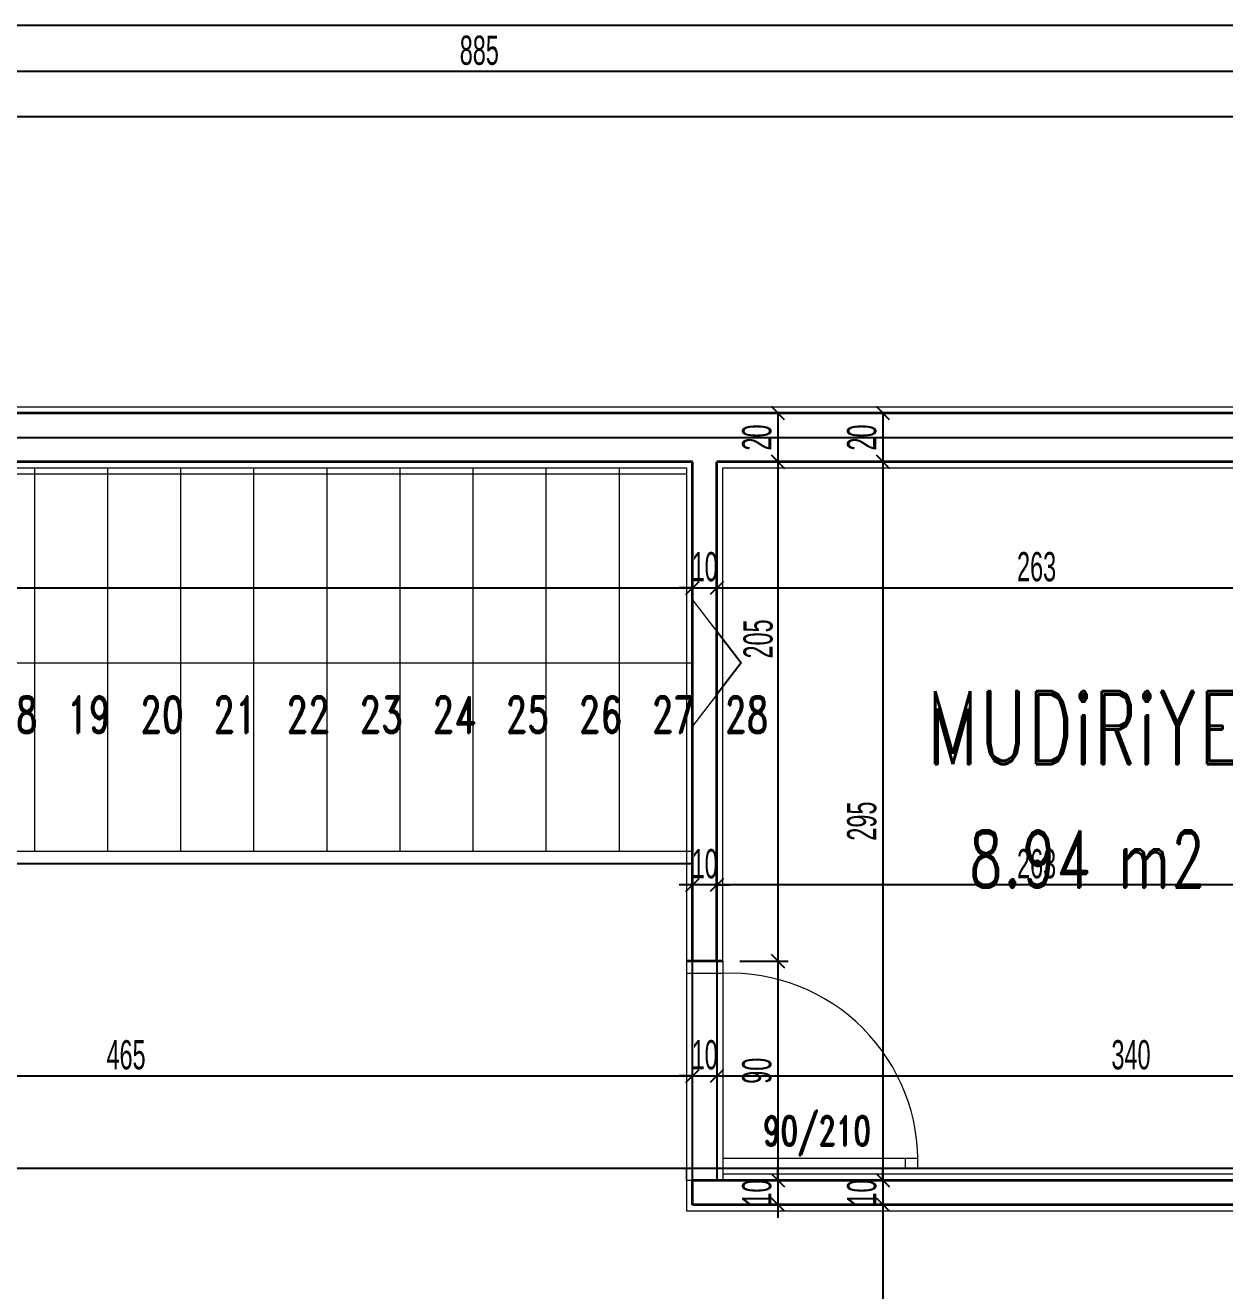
# Model space of a CAD drawing. Header units: inches. Extents: x -7543 to -822, y 102837 to 190349.
# Drawn here: x -835.7197 to -835.6212, y 102837.1156 to 102837.2195 of the extents above; entities that cross this region are included whole.
import ezdxf

# ---------------------------------------------------------------- set-up
doc = ezdxf.new("R2010")
doc.units = ezdxf.units.IN
doc.header["$MEASUREMENT"] = 0
doc.linetypes.add('__ZG_T_P__9', pattern=[22, 1, -10, 1, -10])
doc.linetypes.add('DASHDOTX2', pattern=[2, 1, -0.5, 0, -0.5])
doc.layers.get('0').update_dxf_attribs({"lineweight": 25})
doc.layers.get('Defpoints').update_dxf_attribs({"lineweight": 25})
for name, color, linetype, lineweight in [('AKS', 1, 'Continuous', 25), ('ICOL', 55, 'Continuous', 25), ('SIVA', 150, 'Continuous', 15), ('YAZI', 7, 'Continuous', 25)]:
    doc.layers.add(name, color=color, linetype=linetype, lineweight=lineweight)
for name, color, linetype, lineweight, true_color in [('DUVAR', 7, 'Continuous', 35, 0xfc4642), ('KAPI', 7, 'Continuous', 18, 0xffb360), ('MERDİVEN', 7, 'Continuous', 20, 0x16c244)]:
    doc.layers.add(name, color=color, linetype=linetype, lineweight=lineweight, true_color=true_color)
doc.styles.add('OLCU', font='tromand.shx', dxfattribs={"width": 0.6, "height": 12})
doc.styles.add('st1', font='romandtw.shx', dxfattribs={"width": 0.7, "height": 40})

# ---------------------------------------------------------------- blocks, each defined once
blk = doc.blocks.new('_Oblique')
at = {"color": 0, "linetype": 'ByBlock', "lineweight": -2}
blk.add_line((-0.5, -0.5), (0.5, 0.5), dxfattribs=at)

msp = doc.modelspace()

# ---------------------------------------------------------------- linework, layer by layer
at = {"layer": 'AKS', "linetype": 'DASHDOTX2', "ltscale": 10}
for p, q in [((-836.0219041693523, 102837.1856850246), (-835.5878919987521, 102837.1856850246)), ((-836.0219041693523, 102837.1256839999), (-835.5888919987517, 102837.1256839999))]:
    msp.add_line(p, q, dxfattribs=at)
at = {"layer": 'Defpoints', "color": 6}
msp.add_line((-835.9513923788185, 102837.1876841657), (-835.2363920333095, 102837.1876841657), dxfattribs=at)
at = {"layer": 'Defpoints', "color": 3}
for p, q in [((-835.6103919987515, 102837.1836840731), (-835.6628920026822, 102837.1836843059)), ((-835.6628920026822, 102837.1836843059), (-835.6628920026822, 102837.1697829868)), ((-835.6628920026822, 102837.1697829868), (-835.6608919948231, 102837.1671849004)), ((-835.6608919948231, 102837.1671849004), (-835.6628920026822, 102837.164586814)), ((-835.6628920026822, 102837.164586814), (-835.6628920026822, 102837.1426839999)), ((-835.6648920026821, 102837.1506847762), (-835.7432429912112, 102837.1506847762)), ((-835.6648920026821, 102837.1426839999), (-835.6648920026821, 102837.1506847762)), ((-835.6648920026821, 102837.1246839998), (-835.6648920026821, 102837.1426839999)), ((-835.6628920026822, 102837.1426839999), (-835.6628920026822, 102837.1246839998)), ((-835.6648920026821, 102837.1226839999), (-835.6648920026821, 102837.1246839998)), ((-835.6628920026822, 102837.1246839998), (-835.5988919987517, 102837.1246839998)), ((-835.5988919987515, 102837.1226839999), (-835.6648920026821, 102837.1226839999))]:
    msp.add_line(p, q, dxfattribs=at)
at = {"layer": 'Defpoints'}
for p, q in [((-835.6648920026821, 102837.1246839998), (-835.6648920026821, 102837.1426839999)), ((-835.6628920026822, 102837.1426839999), (-835.6628920026822, 102837.1246839998))]:
    msp.add_line(p, q, dxfattribs=at)
at = {"layer": 'DUVAR'}
for p, q in [((-835.5988919987515, 102837.187684022), (-835.7578919987518, 102837.1876847274)), ((-835.6648920026821, 102837.1836843148), (-835.7578919987518, 102837.1836847274)), ((-835.6648920026821, 102837.1426839999), (-835.6648920026821, 102837.1836843148)), ((-835.6103919987515, 102837.1836840731), (-835.6628920026822, 102837.1836843059)), ((-835.6628920026822, 102837.1426839999), (-835.6628920026822, 102837.1836843059)), ((-835.6623920026822, 102837.1426839999), (-835.6653920026822, 102837.1426839999)), ((-835.5988919987515, 102837.1246839998), (-835.6648920026821, 102837.1246839998)), ((-835.6648920026821, 102837.1226839999), (-835.6648920026821, 102837.1246839998)), ((-835.5988919987515, 102837.1226839999), (-835.6648920026821, 102837.1226839999))]:
    msp.add_line(p, q, dxfattribs=at)
at = {"layer": 'ICOL'}
for p, q in [((-835.9792359987517, 102837.2195339893), (-835.2085479987518, 102837.2195339893)), ((-835.5940479987518, 102837.2157433081), (-835.7707359987518, 102837.2157433081)), ((-835.2065479987515, 102837.2120293807), (-835.9812359641934, 102837.2120293807)), ((-835.6578710158274, 102837.1876842916), (-835.6578710158274, 102837.1836842916)), ((-835.6492565607459, 102837.1876841814), (-835.6492565607459, 102837.1836841813)), ((-835.6578710158274, 102837.1836842916), (-835.6578710158274, 102837.1426839999)), ((-835.6492565607459, 102837.1836841813), (-835.6492565607459, 102837.1246839998)), ((-835.825891999256, 102837.1733345444), (-835.6648920026821, 102837.1733345444)), ((-835.6648920026821, 102837.1733345444), (-835.6659720026821, 102837.1733345444)), ((-835.6648920026821, 102837.1733345444), (-835.6628920026822, 102837.1733345444)), ((-835.6628920026822, 102837.1733345444), (-835.6103919987515, 102837.1733345444)), ((-835.6628920026822, 102837.1733345444), (-835.6618120026822, 102837.1733345444)), ((-835.6648920026821, 102837.1489429861), (-835.6659720026821, 102837.1489429861)), ((-835.6628920026822, 102837.1489429861), (-835.6648920026821, 102837.1489429861)), ((-835.6628920026822, 102837.1489429861), (-835.6618120026822, 102837.1489429861)), ((-835.6103919987515, 102837.1489429861), (-835.6628920026822, 102837.1489429861)), ((-835.6578710158274, 102837.1426839999), (-835.6578710158274, 102837.1246839998)), ((-835.7578919987518, 102837.1332552481), (-835.6648920026821, 102837.1332552481)), ((-835.6648920026821, 102837.1332552481), (-835.6659720026821, 102837.1332552481)), ((-835.6648920026821, 102837.1332552481), (-835.6628920026822, 102837.1332552481)), ((-835.6628920026822, 102837.1332552481), (-835.5948919987515, 102837.1332552481)), ((-835.6628920026822, 102837.1332552481), (-835.6618120026822, 102837.1332552481)), ((-835.6578710158274, 102837.1246839998), (-835.6578710158274, 102837.1257639999)), ((-835.6492565607459, 102837.1246839998), (-835.6492565607459, 102837.1257639999)), ((-835.6578710158274, 102837.1246839998), (-835.6578710158274, 102837.1226839999)), ((-835.6492565607459, 102837.1246839998), (-835.6492565607459, 102837.1226839999)), ((-835.6578710158274, 102837.1226839999), (-835.6578710158274, 102837.1216039999)), ((-835.6492565607459, 102837.1226839999), (-835.6492565607459, 102837.0736850246)), ((-835.6492565607459, 102837.1226839999), (-835.6492565607459, 102837.1216039999))]:
    msp.add_line(p, q, dxfattribs=at)
at = {"layer": 'ICOL', "color": 53}
for p, q in [((-835.6572540406754, 102837.1876842916), (-835.6570310158273, 102837.1876842916)), ((-835.6372057043352, 102837.1876841814), (-835.6500965607459, 102837.1876841814)), ((-835.6572540584199, 102837.1836842916), (-835.6570310158273, 102837.1836842916)), ((-835.6572540584199, 102837.1836842916), (-835.6570310158273, 102837.1836842916)), ((-835.6372057220798, 102837.1836841813), (-835.6500965607459, 102837.1836841813)), ((-835.6372057220798, 102837.1836841813), (-835.6500965607459, 102837.1836841813)), ((-835.6648920026821, 102837.1720281851), (-835.6648920026821, 102837.1724945444)), ((-835.6648920026821, 102837.1720281851), (-835.6648920026821, 102837.1724945444)), ((-835.6628920026822, 102837.1721870685), (-835.6628920026822, 102837.1724945444)), ((-835.6628920026822, 102837.1721870685), (-835.6628920026822, 102837.1724945444)), ((-835.6648920026821, 102837.1498154714), (-835.6648920026821, 102837.1497829861)), ((-835.6628920026822, 102837.1496249799), (-835.6628920026822, 102837.1497829861)), ((-835.6628920026822, 102837.1496249799), (-835.6628920026822, 102837.1497829861)), ((-835.6610122594758, 102837.1426839999), (-835.6570310158273, 102837.1426839999)), ((-835.6610122594758, 102837.1426839999), (-835.6570310158273, 102837.1426839999)), ((-835.6628920026822, 102837.1402839998), (-835.6628920026822, 102837.1324152481)), ((-835.6628920026822, 102837.1402839998), (-835.6628920026822, 102837.1324152481)), ((-835.6648920026821, 102837.1270839999), (-835.6648920026821, 102837.1340952481)), ((-835.6648920026821, 102837.1270839999), (-835.6648920026821, 102837.1340952481)), ((-835.6586611397331, 102837.1246839998), (-835.6587110158274, 102837.1246839998)), ((-835.6586611397331, 102837.1246839998), (-835.6587110158274, 102837.1246839998)), ((-835.6487540860661, 102837.1246839998), (-835.6500965607459, 102837.1246839998)), ((-835.6487540860661, 102837.1246839998), (-835.6500965607459, 102837.1246839998)), ((-835.6589666633836, 102837.1226839999), (-835.6587110158274, 102837.1226839999)), ((-835.6489607638297, 102837.1226839999), (-835.6500965607459, 102837.1226839999)), ((-835.6489607638297, 102837.1226839999), (-835.6500965607459, 102837.1226839999))]:
    msp.add_line(p, q, dxfattribs=at)
at = {"layer": 'KAPI'}
for p, q in [((-835.6653920026822, 102837.1426839999), (-835.6653920026822, 102837.1416839999)), ((-835.6623920026822, 102837.1426839999), (-835.6623920026822, 102837.1416839999)), ((-835.6623920026822, 102837.1416839999), (-835.6653920026822, 102837.1416839999)), ((-835.6653920026822, 102837.1416839999), (-835.6653920026821, 102837.1256839999)), ((-835.6623920026822, 102837.1416839999), (-835.6623920026822, 102837.1264839999)), ((-835.6463920026821, 102837.1264839999), (-835.6623920026822, 102837.1264839999)), ((-835.6623920026822, 102837.1264839999), (-835.6623920026822, 102837.1246839998)), ((-835.6473920026822, 102837.1256839999), (-835.6473920026822, 102837.1264839999)), ((-835.6463920026822, 102837.1256839999), (-835.6463920026821, 102837.1264839999)), ((-835.6653920026821, 102837.1246839998), (-835.6653920026821, 102837.1256839999)), ((-835.6653920026821, 102837.1256839999), (-835.6623920026822, 102837.1256839999)), ((-835.6653920026821, 102837.1256839999), (-835.6653920026821, 102837.1246839998)), ((-835.6623920026822, 102837.1256839999), (-835.6463920026822, 102837.1256839999))]:
    msp.add_line(p, q, dxfattribs=at)
msp.add_arc((-835.6618244419429, 102837.1262515606), 0.01544287236015674, 357.8937750887074, 92.1062247526518, dxfattribs=at)
at = {"layer": 'MERDİVEN', "linetype": '__ZG_T_P__9', "lineweight": 15}
for p, q in [((-835.7188919948231, 102837.1836845544), (-835.7188919948231, 102837.1836850246)), ((-835.7128919948232, 102837.1836845278), (-835.7128919948232, 102837.1836850246)), ((-835.7068919948232, 102837.1836845011), (-835.7068919948232, 102837.1836850246)), ((-835.7008919948232, 102837.1836844745), (-835.7008919948232, 102837.1836850246)), ((-835.6948919948231, 102837.1836844479), (-835.6948919948231, 102837.1836850246)), ((-835.6888919948232, 102837.1836844213), (-835.6888919948232, 102837.1836850246)), ((-835.6828919948232, 102837.1836843947), (-835.6828919948232, 102837.1836850246)), ((-835.6768919948232, 102837.1836843681), (-835.6768919948231, 102837.1836850246)), ((-835.6708919948231, 102837.1836843414), (-835.6708919948231, 102837.1836850246)), ((-835.6653920026821, 102837.1826850246), (-835.7247676391702, 102837.1826850246)), ((-835.7188919948231, 102837.1516847762), (-835.7188919948233, 102837.1831845544)), ((-835.7128919948232, 102837.1516847762), (-835.7128919948232, 102837.1831845277)), ((-835.7068919948232, 102837.1516847762), (-835.7068919948232, 102837.1831845011)), ((-835.7008919948232, 102837.1516847762), (-835.7008919948232, 102837.1831844745)), ((-835.6948919948231, 102837.1516847762), (-835.6948919948231, 102837.1831844479)), ((-835.6888919948232, 102837.1516847762), (-835.6888919948232, 102837.1831844213)), ((-835.6828919948232, 102837.1516847762), (-835.6828919948232, 102837.1831843947)), ((-835.6768919948231, 102837.1516847762), (-835.6768919948232, 102837.1831843681)), ((-835.6708919948231, 102837.1516847762), (-835.6708919948231, 102837.1831843414)), ((-835.7368919948232, 102837.1671849004), (-835.6648919948232, 102837.1671849004)), ((-835.6648919948232, 102837.1516847762), (-835.742665640942, 102837.1516847762)), ((-835.6648919948232, 102837.1506847762), (-835.7432429912112, 102837.1506847762))]:
    msp.add_line(p, q, dxfattribs=at)
at = {"layer": 'MERDİVEN', "linetype": 'ByBlock', "lineweight": 15}
for p, q in [((-835.6608919948231, 102837.1671849004), (-835.6648919948232, 102837.1723810528)), ((-835.6648919948232, 102837.161988748), (-835.6648919948232, 102837.1723810528)), ((-835.6608919948231, 102837.1671849004), (-835.6648919948232, 102837.161988748))]:
    msp.add_line(p, q, dxfattribs=at)
at = {"layer": 'SIVA'}
for p, q in [((-835.5883919987591, 102837.188184022), (-835.7682919987517, 102837.188184022)), ((-835.7573919987518, 102837.1831847252), (-835.6653920026821, 102837.183184317)), ((-835.6653920026821, 102837.183184317), (-835.6653920026822, 102837.1426839999)), ((-835.6623920026822, 102837.1426839999), (-835.6623920026822, 102837.1831843037)), ((-835.6623920026822, 102837.1831843037), (-835.6108919987515, 102837.1831840753)), ((-835.6653920026821, 102837.1246839998), (-835.6653920026821, 102837.1221839999)), ((-835.6648920026821, 102837.1246839998), (-835.6653920026821, 102837.1246839998)), ((-835.5993919987518, 102837.1251839999), (-835.6623920026822, 102837.1251839999)), ((-835.6623920026822, 102837.1251839999), (-835.6623920026822, 102837.1246839998)), ((-835.6653920026821, 102837.1221839999), (-835.5983919987517, 102837.1221839999))]:
    msp.add_line(p, q, dxfattribs=at)

# ---------------------------------------------------------------- block references
at = {"layer": 'ICOL'}
for p, xscale, yscale, zscale, rotation in [((-835.6578710158274, 102837.1876842916), 0.001080000001820736, 0.001080000001820736, 0.001080000001820736, 90), ((-835.6492565607459, 102837.1876841814), 0.001080000001820736, 0.001080000001820736, 0.001080000001820736, 90), ((-835.6578710158274, 102837.1836842916), 0.001080000001820736, 0.001080000001820736, 0.001080000001820736, 90), ((-835.6578710158274, 102837.1836842916), 0.001080000001820736, 0.001080000001820736, 0.001080000001820736, 270), ((-835.6492565607459, 102837.1836841813), 0.001080000001820736, 0.001080000001820736, 0.001080000001820736, 90), ((-835.6492565607459, 102837.1836841813), 0.001080000001820736, 0.001080000001820736, 0.001080000001820736, 270), ((-835.6628920026822, 102837.1733345444), 0.001080000000001746, 0.001080000000001746, 0.001080000000001746, 180), ((-835.6628920026822, 102837.1733345444), 0.001080000000001746, 0.001080000000001746, 0.001080000000001746, 180), ((-835.6628920026822, 102837.1489429861), 0.001080000000001746, 0.001080000000001746, 0.001080000000001746, 180), ((-835.6628920026822, 102837.1489429861), 0.001080000000001746, 0.001080000000001746, 0.001080000000001746, 180), ((-835.6578710158274, 102837.1426839999), 0.001080000001820736, 0.001080000001820736, 0.001080000001820736, 90), ((-835.6578710158274, 102837.1426839999), 0.001080000001820736, 0.001080000001820736, 0.001080000001820736, 270), ((-835.6628920026822, 102837.1332552481), 0.001080000000001746, 0.001080000000001746, 0.001080000000001746, 180), ((-835.6628920026822, 102837.1332552481), 0.001080000000001746, 0.001080000000001746, 0.001080000000001746, 180), ((-835.6578710158274, 102837.1246839998), 0.001080000001820736, 0.001080000001820736, 0.001080000001820736, 270), ((-835.6578710158274, 102837.1246839998), 0.001080000001820736, 0.001080000001820736, 0.001080000001820736, 270), ((-835.6492565607459, 102837.1246839998), 0.001080000001820736, 0.001080000001820736, 0.001080000001820736, 270), ((-835.6492565607459, 102837.1246839998), 0.001080000001820736, 0.001080000001820736, 0.001080000001820736, 270), ((-835.6578710158274, 102837.1226839999), 0.001080000001820736, 0.001080000001820736, 0.001080000001820736, 90), ((-835.6492565607459, 102837.1226839999), 0.001080000001820736, 0.001080000001820736, 0.001080000001820736, 90), ((-835.6492565607459, 102837.1226839999), 0.001080000001820736, 0.001080000001820736, 0.001080000001820736, 90)]:
    msp.add_blockref('_Oblique', p, dxfattribs=dict(at, xscale=xscale, yscale=yscale, zscale=zscale, rotation=rotation))
at = {"layer": 'ICOL', "xscale": 0.001080000000001746, "yscale": 0.001080000000001746, "zscale": 0.001080000000001746}
for p in [(-835.6648920026821, 102837.1733345444), (-835.6648920026821, 102837.1733345444), (-835.6648920026821, 102837.1489429861), (-835.6648920026821, 102837.1332552481), (-835.6648920026821, 102837.1332552481)]:
    msp.add_blockref('_Oblique', p, dxfattribs=at)

# ---------------------------------------------------------------- texts
at = {"layer": 'ICOL', "char_height": 0.0024, "attachment_point": 5, "style": 'OLCU'}
for s, insert in [('\\A1;885', (-835.6823919987518, 102837.2174713081)), ('\\A1;10', (-835.6638920026821, 102837.1750625444)), ('\\A1;263', (-835.6366420007168, 102837.1750625444)), ('\\A1;10', (-835.6638920026821, 102837.1506709861)), ('\\A1;263', (-835.6366420007168, 102837.1506709861)), ('\\A1;465', (-835.711392000717, 102837.1349832481)), ('\\A1;10', (-835.6638920026821, 102837.1349832481)), ('\\A1;340', (-835.6288920007169, 102837.1349832481))]:
    msp.add_mtext(s, dxfattribs=dict(at, insert=insert))
at = {"layer": 'ICOL', "char_height": 0.0024, "attachment_point": 5, "rotation": 90, "style": 'OLCU'}
for s, insert in [('\\A1;20', (-835.6595990158273, 102837.1856842916)), ('\\A1;20', (-835.6509845607459, 102837.1856841814)), ('\\A1;205', (-835.6594941780909, 102837.1691423791)), ('\\A1;295', (-835.6509845607459, 102837.1541840906)), ('\\A1;90', (-835.6595990158273, 102837.1336839999)), ('\\A1;10', (-835.6595990158273, 102837.1236839999)), ('\\A1;10', (-835.6509845607459, 102837.1236839999))]:
    msp.add_mtext(s, dxfattribs=dict(at, insert=insert))
at = {"layer": 'KAPI', "style": 'st1', "width": 0.7}
msp.add_text('90/210', height=0.0024, dxfattribs=at).set_placement((-835.6590953550232, 102837.127549624))
at = {"layer": 'YAZI', "style": 'st1', "width": 0.7}
for s, height, p in [('MUDiRiYET', 0.006, (-835.6456809697047, 102837.1588614008)), ('18', 0.002999999999999999, (-835.7222486580962, 102837.1614216357)), ('19', 0.002999999999999999, (-835.7162486580962, 102837.1614216357)), ('20', 0.002999999999999999, (-835.7102486580961, 102837.1614216357)), ('21', 0.002999999999999999, (-835.7042486580962, 102837.1614216357)), ('22', 0.002999999999999999, (-835.6982486580962, 102837.1614216357)), ('23', 0.002999999999999999, (-835.6922486580962, 102837.1614216357)), ('24', 0.002999999999999999, (-835.6862486580962, 102837.1614216357)), ('25', 0.002999999999999999, (-835.6802486580962, 102837.1614216357)), ('26', 0.002999999999999999, (-835.6742486580962, 102837.1614216357)), ('27', 0.002999999999999999, (-835.6682486580962, 102837.1614216357)), ('28', 0.002999999999999999, (-835.6622486580962, 102837.1614216357)), ('8.94 m2', 0.004687500000000001, (-835.6422136276498, 102837.1487338664))]:
    msp.add_text(s, height=height, dxfattribs=at).set_placement(p)

doc.saveas('drawing.dxf')
